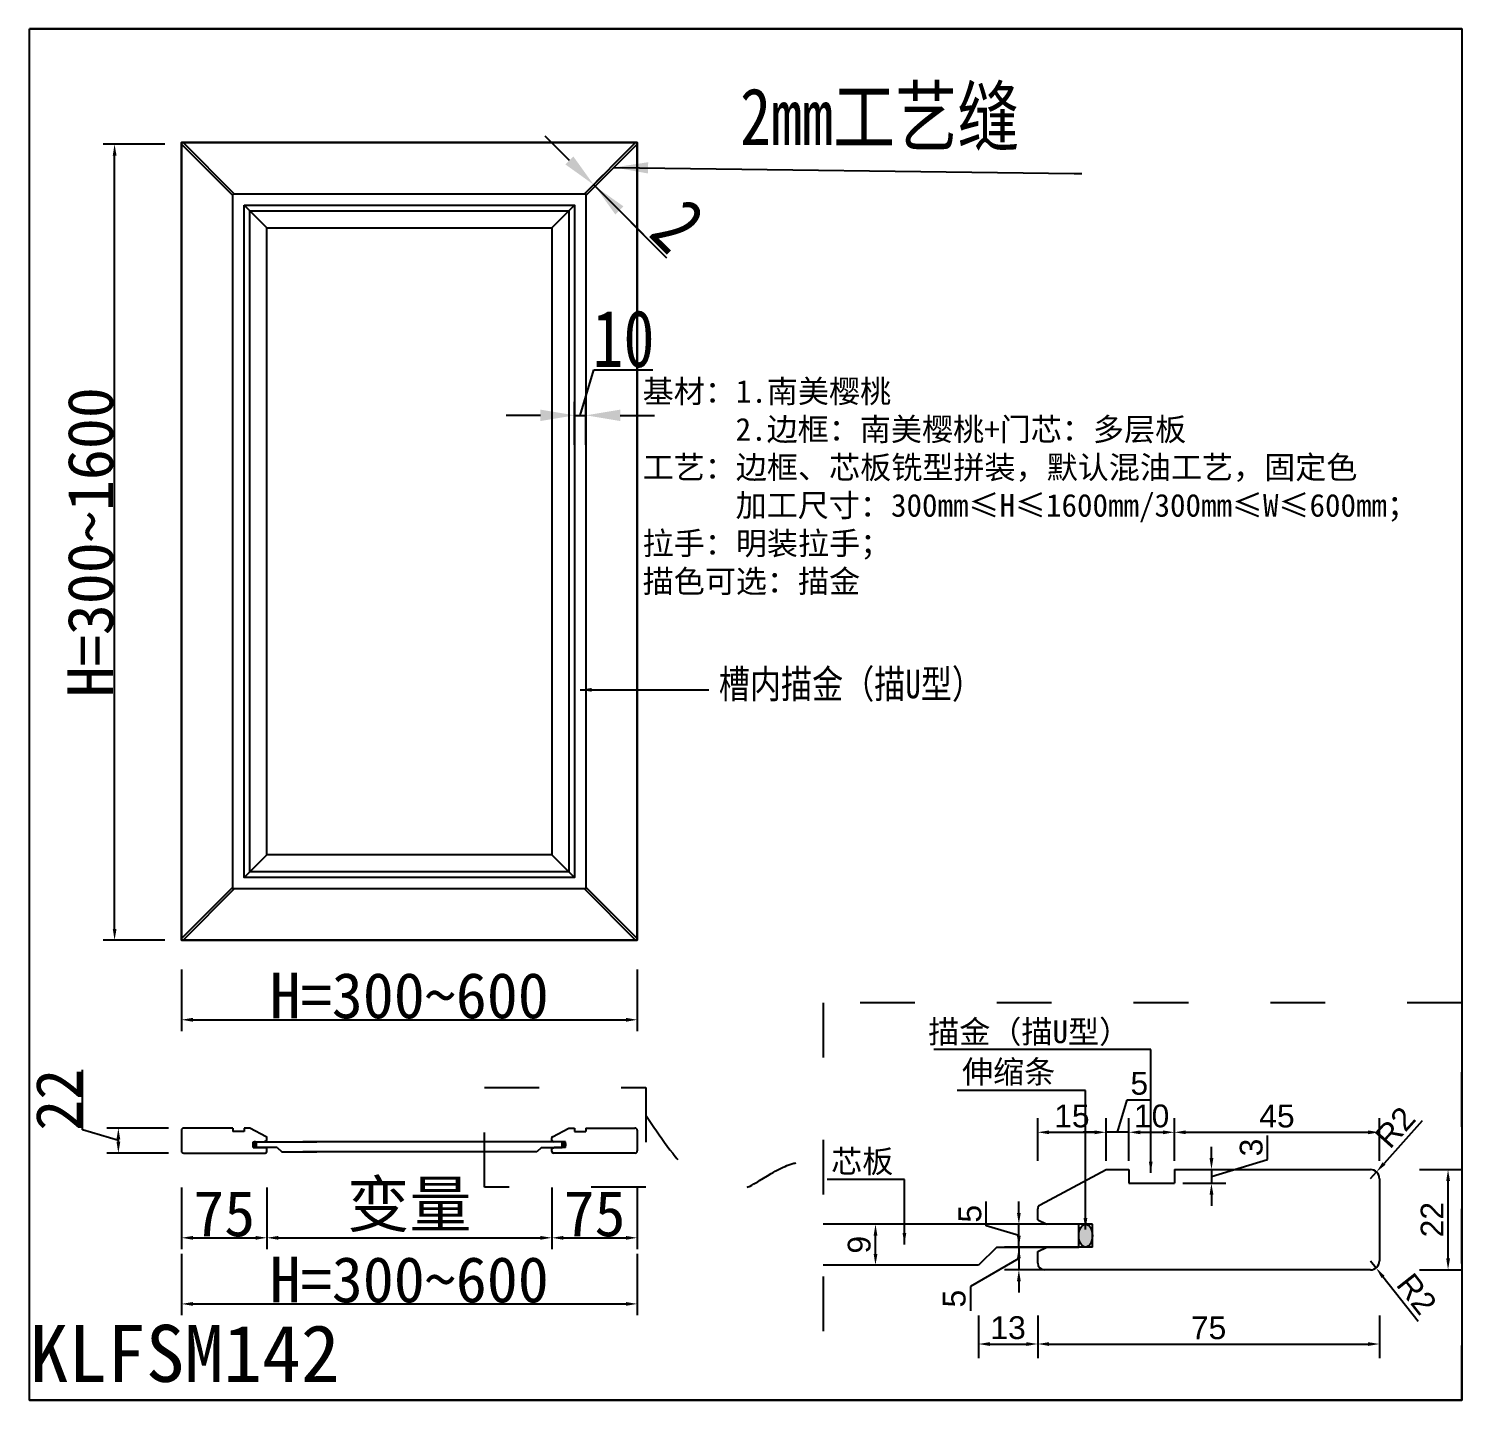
# Model space of a CAD drawing. Header units: inches. Extents: x 49347 to 63816, y 8487 to 15335.
# Drawn here: x 49347 to 50605, y 14132 to 15335 of the extents above; entities that cross this region are included whole.
import ezdxf

# ---------------------------------------------------------------- set-up
doc = ezdxf.new("R2010")
doc.units = ezdxf.units.IN
doc.header["$LTSCALE"] = 4
doc.linetypes.add('100', pattern=[30, 12, -18])
doc.layers.add('粗实线', color=7, linetype='Continuous')
doc.layers.add('细实线', color=251, linetype='Continuous')
doc.styles.add('KLF-1_宋体', font='SimSun.ttf')
doc.styles.get("Standard").update_dxf_attribs({"font": 'arial.ttf'})
doc.styles.add('ZB_宋体', font='SimSun.ttf')
doc.styles.add('宋体', font='SimSun.ttf', dxfattribs={"width": 0.8})
doc.dimstyles.new('ZB16-1.0+4倍大样', dxfattribs={"dimscale": 10, "dimtxt": 2, "dimasz": 1, "dimexe": 1.25, "dimexo": 0.625, "dimgap": 0.4, "dimtad": 1, "dimdec": 1, "dimlfac": 0.25, "dimtxsty": 'Standard', "dimcen": 2.5, "dimclrd": 144, "dimclre": 144, "dimclrt": 4, "dimadec": 0, "dimazin": 0, "dimtfac": 1, "dimtdec": 1, "dimtmove": 1, "dimatfit": 3, "dimfxlon": 1, "dimarcsym": 0})
doc.dimstyles.new('客来福标注小', dxfattribs={"dimscale": 20, "dimtxt": 2, "dimasz": 0.5, "dimexe": 0.5, "dimexo": 0, "dimgap": 0.05, "dimtad": 1, "dimdec": 0, "dimzin": 0, "dimdsep": 46, "dimtxsty": 'Standard', "dimcen": 0, "dimclrd": 256, "dimclre": 256, "dimclrt": 256, "dimadec": 0, "dimazin": 0, "dimtfac": 1, "dimtdec": 0, "dimtofl": 0, "dimtmove": 1, "dimatfit": 3, "dimfxl": 2.2, "dimfxlon": 1, "dimtolj": 1, "dimtzin": 0, "dimarcsym": 0})
doc.dimstyles.new('客来福衣柜标注大', dxfattribs={"dimscale": 20, "dimtxt": 2.5, "dimasz": 1.5, "dimexe": 0.6, "dimexo": 0, "dimgap": 0.1, "dimtad": 1, "dimdec": 0, "dimzin": 0, "dimdsep": 46, "dimtxsty": '宋体', "dimcen": 0, "dimclrd": 251, "dimclre": 251, "dimclrt": 256, "dimadec": 0, "dimazin": 0, "dimtfac": 1, "dimtdec": 0, "dimtofl": 0, "dimtmove": 1, "dimatfit": 3, "dimfxl": 3.8, "dimfxlon": 1, "dimtolj": 1, "dimtzin": 0, "dimarcsym": 0})

# ---------------------------------------------------------------- blocks, each defined once
blk = doc.blocks.new('*D1')
at = {"lineweight": -2, "transparency": 16777216}
for p, q in [((49466.1, 15234.1), (49412.1, 15234.1)), ((49422.1, 14545.5), (49422.1, 15224.1)), ((49466.1, 14535.5), (49412.1, 14535.5))]:
    blk.add_line(p, q, dxfattribs=at)
at = {"transparency": 16777216}
for points in [[(49420.5, 15224.1), (49423.8, 15224.1), (49422.1, 15234.1)], [(49420.5, 14545.5), (49423.8, 14545.5), (49422.1, 14535.5)]]:
    blk.add_solid(points, dxfattribs=at)
at = {"layer": 'Defpoints', "color": 0, "transparency": 16777216}
for p in [(49422.1, 15234.1), (49524.4, 15234.1, 0), (49524.4, 14535.5, 0)]:
    blk.add_point(p, dxfattribs=at)
at = {"transparency": 16777216, "insert": (49401.1, 14884.8), "char_height": 40, "attachment_point": 5, "rotation": 90, "style": 'KLF-1_宋体'}
blk.add_mtext('\\A1;H=300~1600', dxfattribs=at)
blk = doc.blocks.new('*D2')
at = {"lineweight": -2, "transparency": 16777216}
for p, q in [((49480.8, 14509.7), (49480.8, 14455.7)), ((49880.9, 14509.7), (49880.9, 14455.7)), ((49490.8, 14465.7), (49870.9, 14465.7))]:
    blk.add_line(p, q, dxfattribs=at)
at = {"transparency": 16777216}
for points in [[(49490.8, 14467.4), (49490.8, 14464), (49480.8, 14465.7)], [(49870.9, 14467.4), (49870.9, 14464), (49880.9, 14465.7)]]:
    blk.add_solid(points, dxfattribs=at)
at = {"layer": 'Defpoints', "color": 0, "transparency": 16777216}
for p in [(49880.9, 14604.9, 0), (49480.8, 14558.5, 0), (49880.9, 14465.7)]:
    blk.add_point(p, dxfattribs=at)
at = {"transparency": 16777216, "insert": (49680.8, 14486.7), "char_height": 40, "attachment_point": 5, "style": 'KLF-1_宋体'}
blk.add_mtext('\\A1;H=300~600', dxfattribs=at)
blk = doc.blocks.new('*D3')
at = {"color": 251, "linetype": 'ByBlock', "lineweight": -2, "transparency": 16777216}
for p, q in [((49821.3, 15219.8), (49800.1, 15241)), ((49839.2, 15195.3), (49851, 15207.1)), ((49840.6, 15193.9), (49852.4, 15205.7)), ((49843.9, 15197.2), (49842.5, 15198.6)), ((49907, 15134.1), (49843.9, 15197.2)), ((49865.2, 15176), (49886.4, 15154.8))]:
    blk.add_line(p, q, dxfattribs=at)
at = {"color": 251, "linetype": 'ByBlock', "transparency": 16777216}
for points in [[(49824.8, 15223.3), (49817.8, 15216.3), (49842.5, 15198.6)], [(49868.7, 15179.5), (49861.6, 15172.4), (49843.9, 15197.2)]]:
    blk.add_solid(points, dxfattribs=at)
at = {"layer": 'Defpoints', "color": 0, "linetype": 'ByBlock', "transparency": 16777216}
for p in [(49839.2, 15195.3), (49840.6, 15193.9), (49842.5, 15198.6)]:
    blk.add_point(p, dxfattribs=at)
at = {"linetype": 'ByBlock', "transparency": 16777216, "insert": (49916.8, 15162.5), "char_height": 50, "attachment_point": 5, "rotation": 315, "style": '宋体'}
blk.add_mtext('\\A1;2', dxfattribs=at)
blk = doc.blocks.new('*D4')
at = {"color": 251, "linetype": 'ByBlock', "lineweight": -2, "transparency": 16777216}
for p, q in [((49830.9, 14996.1), (49842.9, 15036.1)), ((49842.9, 15036.1), (49894.7, 15036.1)), ((49825.9, 14970.3), (49825.9, 15008.1)), ((49835.9, 14970.3), (49835.9, 15008.1)), ((49795.9, 14996.1), (49765.9, 14996.1)), ((49825.9, 14996.1), (49835.9, 14996.1)), ((49865.9, 14996.1), (49895.9, 14996.1))]:
    blk.add_line(p, q, dxfattribs=at)
at = {"color": 251, "linetype": 'ByBlock', "transparency": 16777216}
for points in [[(49795.9, 15001.1), (49795.9, 14991.1), (49825.9, 14996.1)], [(49865.9, 15001.1), (49865.9, 14991.1), (49835.9, 14996.1)]]:
    blk.add_solid(points, dxfattribs=at)
at = {"layer": 'Defpoints', "color": 0, "linetype": 'ByBlock', "transparency": 16777216}
for p in [(49835.9, 14996.1), (49825.9, 14970.3), (49835.9, 14970.3)]:
    blk.add_point(p, dxfattribs=at)
at = {"linetype": 'ByBlock', "transparency": 16777216, "insert": (49868.8, 15063.1), "char_height": 50, "attachment_point": 5, "style": '宋体'}
blk.add_mtext('\\A1;10', dxfattribs=at)
blk = doc.blocks.new('*D5')
at = {"lineweight": -2, "transparency": 16777216}
for p, q in [((49480.8, 14318.4), (49480.8, 14264.4)), ((49555.8, 14318.4), (49555.8, 14264.4)), ((49490.8, 14274.4), (49545.8, 14274.4))]:
    blk.add_line(p, q, dxfattribs=at)
at = {"transparency": 16777216}
for points in [[(49490.8, 14276), (49490.8, 14272.7), (49480.8, 14274.4)], [(49545.8, 14276), (49545.8, 14272.7), (49555.8, 14274.4)]]:
    blk.add_solid(points, dxfattribs=at)
at = {"layer": 'Defpoints', "color": 0, "transparency": 16777216}
for p in [(49480.8, 14347.5), (49555.8, 14348.7), (49555.8, 14274.4)]:
    blk.add_point(p, dxfattribs=at)
at = {"transparency": 16777216, "insert": (49518.3, 14295.4), "char_height": 40, "attachment_point": 5, "style": 'KLF-1_宋体'}
blk.add_mtext('\\A1;75', dxfattribs=at)
blk = doc.blocks.new('*D6')
at = {"lineweight": -2, "transparency": 16777216}
for p, q in [((49555.8, 14318.4), (49555.8, 14264.4)), ((49805.9, 14318.4), (49805.9, 14264.4)), ((49565.8, 14274.4), (49795.9, 14274.4))]:
    blk.add_line(p, q, dxfattribs=at)
at = {"transparency": 16777216}
for points in [[(49565.8, 14276), (49565.8, 14272.7), (49555.8, 14274.4)], [(49795.9, 14276), (49795.9, 14272.7), (49805.9, 14274.4)]]:
    blk.add_solid(points, dxfattribs=at)
at = {"layer": 'Defpoints', "color": 0, "transparency": 16777216}
for p in [(49555.8, 14348.7), (49805.9, 14339.2), (49805.9, 14274.4)]:
    blk.add_point(p, dxfattribs=at)
at = {"transparency": 16777216, "insert": (49680.8, 14301.6), "char_height": 40, "attachment_point": 5, "style": 'KLF-1_宋体'}
blk.add_mtext('\\A1;变量', dxfattribs=at)
blk = doc.blocks.new('*D7')
at = {"lineweight": -2, "transparency": 16777216}
for p, q in [((49805.9, 14318.4), (49805.9, 14264.4)), ((49880.9, 14318.4), (49880.9, 14264.4)), ((49815.9, 14274.4), (49870.9, 14274.4))]:
    blk.add_line(p, q, dxfattribs=at)
at = {"transparency": 16777216}
for points in [[(49815.9, 14276), (49815.9, 14272.7), (49805.9, 14274.4)], [(49870.9, 14276), (49870.9, 14272.7), (49880.9, 14274.4)]]:
    blk.add_solid(points, dxfattribs=at)
at = {"layer": 'Defpoints', "color": 0, "transparency": 16777216}
for p in [(49880.9, 14347.5), (49805.9, 14339.2), (49880.9, 14274.4)]:
    blk.add_point(p, dxfattribs=at)
at = {"transparency": 16777216, "insert": (49843.4, 14295.4), "char_height": 40, "attachment_point": 5, "style": 'KLF-1_宋体'}
blk.add_mtext('\\A1;75', dxfattribs=at)
blk = doc.blocks.new('*D8')
at = {"lineweight": -2, "transparency": 16777216}
for p, q in [((49393.9, 14369.1), (49393.9, 14421.9)), ((49425.4, 14359.7), (49393.9, 14369.1)), ((49469.4, 14370.7), (49415.4, 14370.7)), ((49425.4, 14358.7), (49425.4, 14360.7)), ((49469.4, 14348.7), (49415.4, 14348.7))]:
    blk.add_line(p, q, dxfattribs=at)
at = {"transparency": 16777216}
for points in [[(49423.8, 14360.7), (49427.1, 14360.7), (49425.4, 14370.7)], [(49423.8, 14358.7), (49427.1, 14358.7), (49425.4, 14348.7)]]:
    blk.add_solid(points, dxfattribs=at)
at = {"layer": 'Defpoints', "color": 0, "transparency": 16777216}
for p in [(49425.4, 14370.7), (49507.3, 14370.7), (49507.3, 14348.7)]:
    blk.add_point(p, dxfattribs=at)
at = {"transparency": 16777216, "insert": (49372.9, 14395.5), "char_height": 40, "attachment_point": 5, "rotation": 90, "style": 'KLF-1_宋体'}
blk.add_mtext('\\A1;22', dxfattribs=at)
blk = doc.blocks.new('*D9')
at = {"lineweight": -2, "transparency": 16777216}
for p, q in [((49480.8, 14260.4), (49480.8, 14206.4)), ((49880.9, 14260.4), (49880.9, 14206.4)), ((49490.8, 14216.4), (49870.9, 14216.4))]:
    blk.add_line(p, q, dxfattribs=at)
at = {"transparency": 16777216}
for points in [[(49490.8, 14218), (49490.8, 14214.7), (49480.8, 14216.4)], [(49870.9, 14218), (49870.9, 14214.7), (49880.9, 14216.4)]]:
    blk.add_solid(points, dxfattribs=at)
at = {"layer": 'Defpoints', "color": 0, "transparency": 16777216}
for p in [(49880.9, 14355.5, 0), (49480.8, 14309.2, 0), (49880.9, 14216.4)]:
    blk.add_point(p, dxfattribs=at)
at = {"transparency": 16777216, "insert": (49680.8, 14237.4), "char_height": 40, "attachment_point": 5, "style": 'KLF-1_宋体'}
blk.add_mtext('\\A1;H=300~600', dxfattribs=at)
blk = doc.blocks.new('*D10')
at = {"color": 144, "lineweight": -2, "transparency": 16777216}
for p, q in [((50115, 14286.3), (50077.5, 14286.3)), ((50090, 14260.3), (50090, 14276.3)), ((50115, 14250.3), (50077.5, 14250.3))]:
    blk.add_line(p, q, dxfattribs=at)
at = {"color": 144, "transparency": 16777216}
for points in [[(50088.4, 14276.3), (50091.7, 14276.3), (50090, 14286.3)], [(50088.4, 14260.3), (50091.7, 14260.3), (50090, 14250.3)]]:
    blk.add_solid(points, dxfattribs=at)
at = {"layer": 'Defpoints', "color": 0, "transparency": 16777216}
for p in [(50090, 14286.3), (50163.4, 14286.3), (50163.4, 14250.3)]:
    blk.add_point(p, dxfattribs=at)
at = {"color": 4, "transparency": 16777216, "insert": (50075.8, 14268.3), "char_height": 20, "attachment_point": 5, "rotation": 90}
blk.add_mtext('9', dxfattribs=at)
blk = doc.blocks.new('*D11')
at = {"color": 144, "lineweight": -2, "transparency": 16777216}
for p, q in [((50232.4, 14206.2), (50232.4, 14168.7)), ((50532.4, 14206.2), (50532.4, 14168.7)), ((50242.4, 14181.2), (50522.4, 14181.2))]:
    blk.add_line(p, q, dxfattribs=at)
at = {"color": 144, "transparency": 16777216}
for points in [[(50242.4, 14182.8), (50242.4, 14179.5), (50232.4, 14181.2)], [(50522.4, 14182.8), (50522.4, 14179.5), (50532.4, 14181.2)]]:
    blk.add_solid(points, dxfattribs=at)
at = {"layer": 'Defpoints', "color": 0, "transparency": 16777216}
for p in [(50232.4, 14299.9), (50532.4, 14299.9), (50532.4, 14181.2)]:
    blk.add_point(p, dxfattribs=at)
at = {"color": 4, "transparency": 16777216, "insert": (50382.4, 14195.3), "char_height": 20, "attachment_point": 5}
blk.add_mtext('75', dxfattribs=at)
blk = doc.blocks.new('*D12')
at = {"color": 144, "lineweight": -2, "transparency": 16777216}
for p, q in [((50567.6, 14334.3), (50605.1, 14334.3)), ((50592.6, 14256.3), (50592.6, 14324.3)), ((50567.6, 14246.3), (50605.1, 14246.3))]:
    blk.add_line(p, q, dxfattribs=at)
at = {"color": 144, "transparency": 16777216}
for points in [[(50591, 14324.3), (50594.3, 14324.3), (50592.6, 14334.3)], [(50591, 14256.3), (50594.3, 14256.3), (50592.6, 14246.3)]]:
    blk.add_solid(points, dxfattribs=at)
at = {"layer": 'Defpoints', "color": 0, "transparency": 16777216}
for p in [(50471.6, 14334.3), (50592.6, 14334.3), (50471.6, 14246.3)]:
    blk.add_point(p, dxfattribs=at)
at = {"color": 4, "transparency": 16777216, "insert": (50578.6, 14290.3), "char_height": 20, "attachment_point": 5, "rotation": 90}
blk.add_mtext('22', dxfattribs=at)
blk = doc.blocks.new('*D13')
at = {"color": 144, "lineweight": -2, "transparency": 16777216}
for p, q in [((50180.4, 14206.2), (50180.4, 14168.7)), ((50232.4, 14206.2), (50232.4, 14168.7)), ((50190.4, 14181.2), (50222.4, 14181.2))]:
    blk.add_line(p, q, dxfattribs=at)
at = {"color": 144, "transparency": 16777216}
for points in [[(50190.4, 14182.8), (50190.4, 14179.5), (50180.4, 14181.2)], [(50222.4, 14182.8), (50222.4, 14179.5), (50232.4, 14181.2)]]:
    blk.add_solid(points, dxfattribs=at)
at = {"layer": 'Defpoints', "color": 0, "transparency": 16777216}
for p in [(50180.4, 14250.3), (50232.4, 14257.3), (50232.4, 14181.2)]:
    blk.add_point(p, dxfattribs=at)
at = {"color": 4, "transparency": 16777216, "insert": (50206.4, 14195.4), "char_height": 20, "attachment_point": 5}
blk.add_mtext('13', dxfattribs=at)
blk = doc.blocks.new('*D14')
at = {"color": 144, "lineweight": -2, "transparency": 16777216}
for p, q in [((50232.4, 14342), (50232.4, 14379.5)), ((50292.4, 14342), (50292.4, 14379.5)), ((50242.4, 14367), (50282.4, 14367))]:
    blk.add_line(p, q, dxfattribs=at)
at = {"color": 144, "transparency": 16777216}
for points in [[(50242.4, 14368.6), (50242.4, 14365.3), (50232.4, 14367)], [(50282.4, 14368.6), (50282.4, 14365.3), (50292.4, 14367)]]:
    blk.add_solid(points, dxfattribs=at)
at = {"layer": 'Defpoints', "color": 0, "transparency": 16777216}
for p in [(50292.4, 14367), (50292.4, 14315.5), (50232.4, 14276.3)]:
    blk.add_point(p, dxfattribs=at)
at = {"color": 4, "transparency": 16777216, "insert": (50262.4, 14381.2), "char_height": 20, "attachment_point": 5}
blk.add_mtext('15', dxfattribs=at)
blk = doc.blocks.new('*D15')
at = {"color": 144, "lineweight": -2, "transparency": 16777216}
for p, q in [((50312.4, 14342), (50312.4, 14379.5)), ((50352.4, 14342), (50352.4, 14379.5)), ((50322.4, 14367), (50342.4, 14367))]:
    blk.add_line(p, q, dxfattribs=at)
at = {"color": 144, "transparency": 16777216}
for points in [[(50322.4, 14368.6), (50322.4, 14365.3), (50312.4, 14367)], [(50342.4, 14368.6), (50342.4, 14365.3), (50352.4, 14367)]]:
    blk.add_solid(points, dxfattribs=at)
at = {"layer": 'Defpoints', "color": 0, "transparency": 16777216}
for p in [(50352.4, 14367), (50312.4, 14334.3), (50352.4, 14334.3)]:
    blk.add_point(p, dxfattribs=at)
at = {"color": 4, "transparency": 16777216, "insert": (50332.4, 14381.2), "char_height": 20, "attachment_point": 5}
blk.add_mtext('10', dxfattribs=at)
blk = doc.blocks.new('*D16')
at = {"color": 144, "lineweight": -2, "transparency": 16777216}
for p, q in [((50352.4, 14342), (50352.4, 14379.5)), ((50532.4, 14342), (50532.4, 14379.5)), ((50362.4, 14367), (50522.4, 14367))]:
    blk.add_line(p, q, dxfattribs=at)
at = {"color": 144, "transparency": 16777216}
for points in [[(50362.4, 14368.6), (50362.4, 14365.3), (50352.4, 14367)], [(50522.4, 14368.6), (50522.4, 14365.3), (50532.4, 14367)]]:
    blk.add_solid(points, dxfattribs=at)
at = {"layer": 'Defpoints', "color": 0, "transparency": 16777216}
for p in [(50532.4, 14367), (50352.4, 14328.3), (50532.4, 14299.9)]:
    blk.add_point(p, dxfattribs=at)
at = {"color": 4, "transparency": 16777216, "insert": (50442.4, 14381.1), "char_height": 20, "attachment_point": 5}
blk.add_mtext('45', dxfattribs=at)
blk = doc.blocks.new('*D17')
at = {"color": 144, "lineweight": -2, "transparency": 16777216}
for p, q in [((50302.4, 14367), (50311, 14395.6)), ((50311, 14395.6), (50332.3, 14395.6)), ((50292.4, 14342), (50292.4, 14379.5)), ((50312.4, 14342), (50312.4, 14379.5)), ((50282.4, 14367), (50272.4, 14367)), ((50312.4, 14367), (50292.4, 14367)), ((50312.4, 14367), (50292.4, 14367)), ((50322.4, 14367), (50332.4, 14367))]:
    blk.add_line(p, q, dxfattribs=at)
at = {"color": 144, "transparency": 16777216}
for points in [[(50282.4, 14368.6), (50282.4, 14365.3), (50292.4, 14367)], [(50322.4, 14368.6), (50322.4, 14365.3), (50312.4, 14367)]]:
    blk.add_solid(points, dxfattribs=at)
at = {"layer": 'Defpoints', "color": 0, "transparency": 16777216}
for p in [(50292.4, 14367), (50292.4, 14334.3), (50312.4, 14334.3)]:
    blk.add_point(p, dxfattribs=at)
at = {"color": 4, "transparency": 16777216, "insert": (50321.6, 14409.8), "char_height": 20, "attachment_point": 5}
blk.add_mtext('5', dxfattribs=at)
blk = doc.blocks.new('*D18')
at = {"color": 144, "lineweight": -2, "transparency": 16777216}
for p, q in [((50434.1, 14343), (50434.1, 14364.1)), ((50384.9, 14344.3), (50384.9, 14354.3)), ((50359.9, 14334.3), (50397.4, 14334.3)), ((50384.9, 14328.3), (50434.1, 14343)), ((50384.9, 14334.3), (50384.9, 14322.3)), ((50384.9, 14334.3), (50384.9, 14322.3)), ((50359.9, 14322.3), (50397.4, 14322.3)), ((50384.9, 14312.3), (50384.9, 14302.3))]:
    blk.add_line(p, q, dxfattribs=at)
at = {"color": 144, "transparency": 16777216}
for points in [[(50383.3, 14344.3), (50386.6, 14344.3), (50384.9, 14334.3)], [(50383.3, 14312.3), (50386.6, 14312.3), (50384.9, 14322.3)]]:
    blk.add_solid(points, dxfattribs=at)
at = {"layer": 'Defpoints', "color": 0, "transparency": 16777216}
for p in [(50352.4, 14334.3), (50352.4, 14322.3), (50384.9, 14322.3)]:
    blk.add_point(p, dxfattribs=at)
at = {"color": 4, "transparency": 16777216, "insert": (50419.9, 14353.6), "char_height": 20, "attachment_point": 5, "rotation": 90}
blk.add_mtext('3', dxfattribs=at)
blk = doc.blocks.new('*D19')
at = {"color": 144, "lineweight": -2, "transparency": 16777216}
for p, q in [((50187.2, 14284.9), (50187.2, 14306.1)), ((50215.9, 14296.3), (50215.9, 14306.3)), ((50215.9, 14276.3), (50187.2, 14284.9)), ((50240.9, 14286.3), (50203.4, 14286.3)), ((50215.9, 14266.3), (50215.9, 14286.3)), ((50215.9, 14266.3), (50215.9, 14286.3)), ((50240.9, 14266.3), (50203.4, 14266.3)), ((50215.9, 14256.3), (50215.9, 14246.3))]:
    blk.add_line(p, q, dxfattribs=at)
at = {"color": 144, "transparency": 16777216}
for points in [[(50214.2, 14296.3), (50217.5, 14296.3), (50215.9, 14286.3)], [(50214.2, 14256.3), (50217.5, 14256.3), (50215.9, 14266.3)]]:
    blk.add_solid(points, dxfattribs=at)
at = {"layer": 'Defpoints', "color": 0, "transparency": 16777216}
for p in [(50215.9, 14286.3), (50252.2, 14286.3), (50252.2, 14266.3)]:
    blk.add_point(p, dxfattribs=at)
at = {"color": 4, "transparency": 16777216, "insert": (50173, 14295.5), "char_height": 20, "attachment_point": 5, "rotation": 90}
blk.add_mtext('5', dxfattribs=at)
blk = doc.blocks.new('*D20')
at = {"color": 144, "lineweight": -2, "transparency": 16777216}
for p, q in [((50215.9, 14276.3), (50215.9, 14286.3)), ((50240.9, 14266.3), (50203.4, 14266.3)), ((50215.9, 14266.3), (50215.9, 14246.3)), ((50215.9, 14266.3), (50215.9, 14246.3)), ((50215.9, 14256.3), (50173.4, 14231.6)), ((50240.9, 14246.3), (50203.4, 14246.3)), ((50215.9, 14236.3), (50215.9, 14226.3)), ((50173.4, 14231.6), (50173.4, 14210.3))]:
    blk.add_line(p, q, dxfattribs=at)
at = {"color": 144, "transparency": 16777216}
for points in [[(50214.2, 14276.3), (50217.5, 14276.3), (50215.9, 14266.3)], [(50214.2, 14236.3), (50217.5, 14236.3), (50215.9, 14246.3)]]:
    blk.add_solid(points, dxfattribs=at)
at = {"layer": 'Defpoints', "color": 0, "transparency": 16777216}
for p in [(50252.2, 14266.3), (50215.9, 14246.3), (50252.2, 14246.3)]:
    blk.add_point(p, dxfattribs=at)
at = {"color": 4, "transparency": 16777216, "insert": (50159.2, 14221), "char_height": 20, "attachment_point": 5, "rotation": 90}
blk.add_mtext('5', dxfattribs=at)
blk = doc.blocks.new('*D21')
at = {"color": 144, "lineweight": -2, "transparency": 16777216}
for p, q in [((50569.9, 14376.9), (50536.4, 14339.6)), ((50524.4, 14326.3), (50529.8, 14332.2))]:
    blk.add_line(p, q, dxfattribs=at)
at = {"color": 144, "transparency": 16777216}
blk.add_solid([(50535.2, 14340.8), (50537.7, 14338.5), (50529.8, 14332.2)], dxfattribs=at)
at = {"layer": 'Defpoints', "color": 0, "transparency": 16777216}
for p in [(50524.4, 14326.3), (50529.8, 14332.2)]:
    blk.add_point(p, dxfattribs=at)
at = {"color": 4, "transparency": 16777216, "insert": (50546.1, 14371.4), "char_height": 20, "attachment_point": 5, "rotation": 48.0417}
blk.add_mtext('R2', dxfattribs=at)
blk = doc.blocks.new('*D22')
at = {"color": 144, "lineweight": -2, "transparency": 16777216}
for p, q in [((50524.4, 14254.3), (50529.4, 14248)), ((50566.5, 14200.8), (50535.5, 14240.1))]:
    blk.add_line(p, q, dxfattribs=at)
at = {"color": 144, "transparency": 16777216}
blk.add_solid([(50536.8, 14241.1), (50534.2, 14239.1), (50529.4, 14248)], dxfattribs=at)
at = {"layer": 'Defpoints', "color": 0, "transparency": 16777216}
for p in [(50524.4, 14254.3), (50529.4, 14248)]:
    blk.add_point(p, dxfattribs=at)
at = {"color": 4, "transparency": 16777216, "insert": (50565.1, 14225.2), "char_height": 20, "attachment_point": 5, "rotation": 308.2195}
blk.add_mtext('R2', dxfattribs=at)

msp = doc.modelspace()

# ---------------------------------------------------------------- hatches: boundary and pattern name
at = {"layer": '细实线'}
h = msp.add_hatch(color=256, dxfattribs=at)
edge = h.paths.add_edge_path()
edge.add_ellipse((49545.29, 14356.2), major_axis=(0, 2.5), ratio=0.6, start_angle=90, end_angle=180, ccw=False)
edge.add_ellipse((49545.29, 14356.2), major_axis=(0, 2.5), ratio=0.6, start_angle=0, end_angle=90, ccw=False)
edge.add_ellipse((49545.29, 14356.2), major_axis=(0, 2.5), ratio=0.6, start_angle=180, end_angle=360, ccw=False)
h = msp.add_hatch(color=256, dxfattribs=at)
edge = h.paths.add_edge_path()
edge.add_ellipse((49816.39, 14356.2), major_axis=(0, 2.5), ratio=0.6, start_angle=180, end_angle=270)
edge.add_ellipse((49816.39, 14356.2), major_axis=(0, 2.5), ratio=0.6, start_angle=270, end_angle=360)
edge.add_ellipse((49816.39, 14356.2), major_axis=(0, 2.5), ratio=0.6, start_angle=0, end_angle=180)
h = msp.add_hatch(color=256, dxfattribs=at)
edge = h.paths.add_edge_path()
edge.add_ellipse((50274.4, 14276.26), major_axis=(0, 10), ratio=0.6, start_angle=180, end_angle=270)
edge.add_ellipse((50274.4, 14276.26), major_axis=(0, 10), ratio=0.6, start_angle=270, end_angle=360)
edge.add_ellipse((50274.4, 14276.26), major_axis=(0, 10), ratio=0.6, start_angle=0, end_angle=180)

# ---------------------------------------------------------------- linework, layer by layer
for p, q in [((50604.64, 15335.4, 0), (49347.52, 15335.4, 0)), ((49347.52, 15335.4, 0), (50604.64, 15335.4, 0)), ((49893.3, 15335.4, 0), (49562.14, 15335.4, 0)), ((50031.41, 15335.4, 0), (49893.3, 15335.4, 0)), ((49893.3, 15335.4, 0), (50370.44, 15335.4, 0)), ((50370.44, 15335.4, 0), (50031.41, 15335.4, 0)), ((50604.64, 15335.4, 0), (50370.44, 15335.4, 0)), ((50604.64, 15335.4, 0), (50370.44, 15335.4, 0)), ((49564.79, 14353.7, 0), (49568.79, 14349.7, 0)), ((49796.89, 14353.7, 0), (49792.89, 14349.7, 0)), ((50196.4, 14266.26, 0), (50180.4, 14250.26, 0)), ((49347.52, 14131.78, 0), (50604.64, 14131.78, 0))]:
    msp.add_line(p, q)
at = {"color": 0}
msp.add_line((49347.52, 14131.78, 0), (49347.52, 15335.4, 0), dxfattribs=at)
at = {"color": 3}
for q in [(49347.52, 15335.4, 0), (50604.64, 14131.78, 0)]:
    msp.add_line((50604.64, 15335.4, 0), q, dxfattribs=at)
at = {"color": 0, "elevation": 0}
for points in [[(49347.52, 15335.4), (50604.64, 15335.4), (50604.64, 14131.78), (49347.52, 14131.78)], [(49480.79, 15235.55), (49880.79, 15235.55), (49880.79, 14535.55), (49480.79, 14535.55)]]:
    msp.add_lwpolyline(points, close=True, dxfattribs=at)
at = {"color": 2, "elevation": 0}
msp.add_lwpolyline([(49480.79, 14535.55), (49880.79, 14535.55), (49880.79, 15235.55), (49480.79, 15235.55)], close=True, dxfattribs=at)
at = {"color": 251, "linetype": '100', "elevation": 0}
for points in [[(50604.64, 14480.48), (50044.11, 14480.48), (50044.11, 14131.78), (50604.64, 14131.78)], [(49746.82, 14406.29), (49888.45, 14406.29), (49888.45, 14318.93), (49746.82, 14318.93)]]:
    msp.add_lwpolyline(points, close=True, dxfattribs=at)
at = {"color": 251, "linetype": '100'}
msp.add_open_spline([(49888.45, 14381.99, 0), (49913.4, 14344.89, 0), (49952.66, 14286.52, 0), (50012.22, 14346.19, 0), (50037.02, 14339.43, 0), (50044.11, 14335.75, 0)], degree=3, knots=[0, 0, 0, 0, 104.1239361, 163.86704, 188.2182737, 188.2182737, 188.2182737, 188.2182737], dxfattribs=at)
at = {"layer": '粗实线'}
for p, q in [((49480.79, 14368.7, 0), (49480.79, 14350.7, 0)), ((49525.79, 14370.7, 0), (49482.79, 14370.7, 0)), ((49525.79, 14370.7, 0), (49525.79, 14367.7, 0)), ((49535.79, 14367.7, 0), (49525.79, 14367.7, 0)), ((49540.79, 14370.7, 0), (49535.79, 14370.7, 0)), ((49535.79, 14370.7, 0), (49535.79, 14367.7, 0)), ((49555.26, 14362.98, 0), (49540.79, 14370.7, 0)), ((49555.79, 14359.7, 0), (49553.79, 14358.7, 0)), ((49555.79, 14359.7, 0), (49555.79, 14362.1, 0)), ((49805.89, 14359.7, 0), (49805.89, 14362.1, 0)), ((49805.89, 14359.7, 0), (49807.89, 14358.7, 0)), ((49806.42, 14362.98, 0), (49820.89, 14370.7, 0)), ((49820.89, 14370.7, 0), (49825.89, 14370.7, 0)), ((49825.89, 14370.7, 0), (49825.89, 14367.7, 0)), ((49825.89, 14367.7, 0), (49835.89, 14367.7, 0)), ((49835.89, 14370.7, 0), (49878.89, 14370.7, 0)), ((49835.89, 14370.7, 0), (49835.89, 14367.7, 0)), ((49880.89, 14368.7, 0), (49880.89, 14350.7, 0)), ((49482.79, 14348.7, 0), (49554.29, 14348.7, 0)), ((49543.79, 14358.7, 0), (49553.79, 14358.7, 0)), ((49543.79, 14353.7, 0), (49543.79, 14358.7, 0)), ((49543.79, 14353.7, 0), (49553.79, 14353.7, 0)), ((49546.79, 14353.7, 0), (49546.79, 14358.7, 0)), ((49546.79, 14358.7, 0), (49599.54, 14358.7, 0)), ((49564.79, 14353.7, 0), (49546.79, 14353.7, 0)), ((49555.79, 14352.7, 0), (49553.79, 14353.7, 0)), ((49555.79, 14350.2, 0), (49555.79, 14352.7, 0)), ((49568.79, 14349.7, 0), (49599.56, 14349.7, 0)), ((49792.89, 14349.7, 0), (49587.23, 14349.7, 0)), ((49814.89, 14358.7, 0), (49587.26, 14358.7, 0)), ((49796.89, 14353.7, 0), (49814.89, 14353.7, 0)), ((49805.89, 14352.7, 0), (49807.89, 14353.7, 0)), ((49805.89, 14350.2, 0), (49805.89, 14352.7, 0)), ((49878.89, 14348.7, 0), (49807.39, 14348.7, 0)), ((49817.89, 14358.7, 0), (49807.89, 14358.7, 0)), ((49817.89, 14353.7, 0), (49807.89, 14353.7, 0)), ((49814.89, 14353.7, 0), (49814.89, 14358.7, 0)), ((49817.89, 14353.7, 0), (49817.89, 14358.7, 0)), ((50234.52, 14303.38, 0), (50292.4, 14334.26, 0)), ((50292.4, 14334.26, 0), (50312.4, 14334.26, 0)), ((50352.4, 14334.26, 0), (50524.4, 14334.26, 0)), ((50532.4, 14326.26, 0), (50532.4, 14254.26, 0)), ((50232.4, 14290.26, 0), (50232.4, 14299.86, 0)), ((50268.4, 14286.26, 0), (50044.11, 14286.26, 0)), ((50232.4, 14290.26, 0), (50240.4, 14286.26, 0)), ((50280.4, 14286.26, 0), (50240.4, 14286.26, 0)), ((50268.4, 14266.26, 0), (50268.4, 14286.26, 0)), ((50280.4, 14266.26, 0), (50280.4, 14286.26, 0)), ((50196.4, 14266.26, 0), (50268.4, 14266.26, 0)), ((50232.4, 14262.26, 0), (50240.4, 14266.26, 0)), ((50232.4, 14252.26, 0), (50232.4, 14262.26, 0)), ((50280.4, 14266.26, 0), (50240.4, 14266.26, 0)), ((50180.4, 14250.26, 0), (50044.11, 14250.26, 0)), ((50524.4, 14246.26, 0), (50238.4, 14246.26, 0))]:
    msp.add_line(p, q, dxfattribs=at)
at = {"layer": '粗实线', "color": 1}
for p, q in [((50312.4, 14334.26, 0), (50312.4, 14322.26, 0)), ((50352.4, 14334.26, 0), (50352.4, 14322.26, 0)), ((50312.4, 14322.26, 0), (50352.4, 14322.26, 0))]:
    msp.add_line(p, q, dxfattribs=at)
at = {"layer": '粗实线', "elevation": 0}
for points in [[(49480.79, 15235.55), (49880.89, 15235.55), (49880.89, 14535.55), (49480.79, 14535.55)], [(49555.79, 15160.55), (49805.89, 15160.55), (49805.89, 14610.55), (49555.79, 14610.55)]]:
    msp.add_lwpolyline(points, close=True, dxfattribs=at)
at = {"layer": '粗实线', "color": 1, "elevation": 0}
for points in [[(49525.79, 15190.55), (49835.89, 15190.55), (49835.89, 14580.55), (49525.79, 14580.55)], [(49535.79, 15180.55), (49825.89, 15180.55), (49825.89, 14590.55), (49535.79, 14590.55)]]:
    msp.add_lwpolyline(points, close=True, dxfattribs=at)
at = {"layer": '粗实线'}
for centre, radius, start, end in [((49482.79, 14368.7, 0), 2, 90, 180), ((49554.79, 14362.1, 0), 1, 0, 61.92751), ((49806.89, 14362.1, 0), 1, 118.07249, 180), ((49878.89, 14368.7, 0), 2, 0, 90), ((49482.79, 14350.7, 0), 2, 180, 270), ((49554.29, 14350.2, 0), 1.5, 270, 0), ((49807.39, 14350.2, 0), 1.5, 180, 270), ((49878.89, 14350.7, 0), 2, 270, 0), ((50524.4, 14326.26, 0), 8, 0, 90), ((50236.4, 14299.86, 0), 4, 118.07249, 180), ((50238.4, 14252.26, 0), 6, 180, 270), ((50524.4, 14254.26, 0), 8, 270, 0)]:
    msp.add_arc(centre, radius, start, end, dxfattribs=at)
at = {"layer": '细实线'}
for p, q in [((49525.79, 15189.13, 0), (49480.79, 15234.13, 0)), ((49527.21, 15190.55, 0), (49482.21, 15235.55, 0)), ((49834.47, 15190.55, 0), (49879.47, 15235.55, 0)), ((49835.89, 15189.13, 0), (49880.89, 15234.13, 0)), ((49555.79, 15160.55, 0), (49535.79, 15180.55, 0)), ((49805.89, 15160.55, 0), (49825.89, 15180.55, 0)), ((49555.79, 14610.55), (49535.79, 14590.55)), ((49805.89, 14610.55), (49825.89, 14590.55)), ((49525.79, 14581.96), (49480.79, 14536.96)), ((49527.21, 14580.55), (49482.21, 14535.55)), ((49834.47, 14580.55), (49879.47, 14535.55)), ((49835.89, 14581.96), (49880.89, 14536.96))]:
    msp.add_line(p, q, dxfattribs=at)
at = {"layer": '细实线', "elevation": 0}
msp.add_lwpolyline([(49540.79, 15175.55), (49820.89, 15175.55), (49820.89, 14595.55), (49540.79, 14595.55)], close=True, dxfattribs=at)
at = {"layer": '细实线', "extrusion": (0, 0, -1)}
msp.add_ellipse((49545.29, 14356.2, 0), major_axis=(0, 2.5), ratio=0.6, dxfattribs=at)
at = {"layer": '细实线'}
for centre, major_axis in [((49816.39, 14356.2, 0), (0, 2.5)), ((50274.4, 14276.26, 0), (0, 10))]:
    msp.add_ellipse(centre, major_axis=major_axis, ratio=0.6, dxfattribs=at)

# ---------------------------------------------------------------- texts
at = {"lineweight": 25, "attachment_point": 1}
for s, insert, char_height, width, style in [('基材：1.南美樱桃\\P      2.边框：南美樱桃+门芯：多层板\\P工艺：边框、芯板铣型拼装，默认混油工艺，固定色\\P      加工尺寸：300mm≤H≤1600mm/300mm≤W≤600mm；\\P拉手：明装拉手；\\P描色可选：描金', (49885.61, 15027.19, 0), 20, 722.3022, 'ZB_宋体'), ('KLFSM142', (49347.52, 14197.98, 0), 50, 6766.6201, 'KLF-1_宋体')]:
    msp.add_mtext(s, dxfattribs=dict(at, insert=insert, char_height=char_height, width=width, style=style))
at = {"color": 2, "char_height": 20, "attachment_point": 9, "style": 'ZB_宋体'}
for s, insert in [('{\\C256;描金（描U型）}', (50313.57, 14442.61, 0)), ('{\\C256;伸缩条}', (50247.78, 14407.9, 0)), ('{\\C256;芯板}', (50105.7, 14329.27, 0))]:
    msp.add_mtext(s, dxfattribs=dict(at, insert=insert))
at = {"layer": '粗实线', "width": 545.0046, "attachment_point": 1, "style": '宋体'}
for s, insert, char_height in [('2mm工艺缝', (49971.11, 15283.26, 0), 50), ('槽内描金（描U型）', (49952.52, 14772.85, 0), 25)]:
    msp.add_mtext(s, dxfattribs=dict(at, insert=insert, char_height=char_height))

# ---------------------------------------------------------------- dimensions: what is measured, and where the dimension line sits
at = {"color": 0, "linetype": 'ByBlock'}
dim = msp.add_linear_dim(base=(49842.53, 15198.6, 0), p1=(49840.61, 15193.86, 0), p2=(49839.2, 15195.27, 0), angle=135, dimstyle='客来福衣柜标注大', override={"dimtxsty": '宋体'}, dxfattribs=at)
dim.commit()
dim.dimension.update_dxf_attribs({"geometry": '*D3', "text_midpoint": (49924.49, 15170.12, 0), "dimtype": 129})
at = {"color": 0}
dim = msp.add_linear_dim(base=(49422.14, 15234.13, 0), p1=(49524.42, 14535.55, 0), p2=(49524.42, 15234.13, 0), angle=90, text='H=300~1600', dimstyle='客来福标注小', override={"dimtxsty": 'KLF-1_宋体'}, dxfattribs=at)
dim.commit()
dim.dimension.update_dxf_attribs({"geometry": '*D1', "text_midpoint": (49401.14, 14884.84, 0)})
at = {"color": 0, "linetype": 'ByBlock'}
dim = msp.add_linear_dim(base=(49835.89, 14996.07, 0), p1=(49825.89, 14970.26, 0), p2=(49835.89, 14970.26, 0), dimstyle='客来福衣柜标注大', override={"dimtxsty": '宋体'}, dxfattribs=at)
dim.commit()
dim.dimension.update_dxf_attribs({"geometry": '*D4', "text_midpoint": (49844.89, 15063.07, 0)})
at = {"color": 0}
for base, p1, p2, text, picture, middle in [((49880.89, 14465.69, 0), (49480.79, 14558.52, 0), (49880.89, 14604.86), 'H=300~600', '*D2', (49680.84, 14486.69, 0)), ((49880.89, 14216.37, 0), (49480.79, 14309.2, 0), (49880.89, 14355.53), 'H=300~600', '*D9', (49680.84, 14237.37, 0)), ((49805.89, 14274.37, 0), (49555.79, 14348.68, 0), (49805.89, 14339.23, 0), '变量', '*D6', (49680.84, 14301.62, 0))]:
    dim = msp.add_linear_dim(base=base, p1=p1, p2=p2, text=text, dimstyle='客来福标注小', override={"dimtxsty": 'KLF-1_宋体'}, dxfattribs=at)
    dim.commit()
    dim.dimension.update_dxf_attribs({"geometry": picture, "text_midpoint": middle})
dim = msp.add_linear_dim(base=(49425.44, 14370.7, 0), p1=(49507.33, 14348.7, 0), p2=(49507.33, 14370.7, 0), angle=90, dimstyle='客来福标注小', override={"dimtxsty": 'KLF-1_宋体'}, dxfattribs=at)
dim.commit()
dim.dimension.update_dxf_attribs({"geometry": '*D8', "text_midpoint": (49372.94, 14370.15, 0)})
at = {"color": 2}
for base, p1, p2, picture, middle in [((50292.4, 14366.97, 0), (50312.4, 14334.26, 0), (50292.4, 14334.26, 0), '*D17', (50315, 14409.81, 0)), ((50352.4, 14366.97, 0), (50312.4, 14334.26, 0), (50352.4, 14334.26, 0), '*D15', (50332.4, 14381.18, 0)), ((50532.4, 14366.97, 0), (50352.4, 14328.26, 0), (50532.4, 14299.86, 0), '*D16', (50442.4, 14381.14, 0)), ((50532.4, 14181.16, 0), (50232.4, 14299.86, 0), (50532.4, 14299.86, 0), '*D11', (50382.4, 14195.33, 0)), ((50232.4, 14181.16, 0), (50180.4, 14250.26, 0), (50232.4, 14257.26, 0), '*D13', (50206.4, 14195.37, 0))]:
    dim = msp.add_linear_dim(base=base, p1=p1, p2=p2, dimstyle='ZB16-1.0+4倍大样', dxfattribs=at)
    dim.commit()
    dim.dimension.update_dxf_attribs({"geometry": picture, "text_midpoint": middle})
dim = msp.add_linear_dim(base=(50292.4, 14366.97, 0), p1=(50232.4, 14276.3, 0), p2=(50292.4, 14315.5, 0), dimstyle='ZB16-1.0+4倍大样', dxfattribs=at)
dim.commit()
dim.dimension.update_dxf_attribs({"geometry": '*D14', "text_midpoint": (50262.4, 14366.97, 0), "dimtype": 128})
for center, mpoint, picture, middle in [((50524.4, 14326.26, 0), (50529.75, 14332.2, 0), '*D21', (50546.07, 14371.35, 0)), ((50524.4, 14254.26, 0), (50529.35, 14247.97, 0), '*D22', (50565.14, 14225.21, 0))]:
    dim = msp.add_radius_dim(center=center, mpoint=mpoint, dimstyle='ZB16-1.0+4倍大样', dxfattribs=at)
    dim.commit()
    dim.dimension.update_dxf_attribs({"geometry": picture, "text_midpoint": middle})
for base, p1, p2, picture, middle in [((50384.94, 14322.26, 0), (50352.4, 14334.26, 0), (50352.4, 14322.26, 0), '*D18', (50419.87, 14347, 0)), ((50592.64, 14334.26, 0), (50471.58, 14246.26, 0), (50471.58, 14334.26, 0), '*D12', (50578.6, 14290.26, 0)), ((50215.87, 14286.26, 0), (50252.25, 14266.26, 0), (50252.25, 14286.26, 0), '*D19', (50173.03, 14288.86, 0))]:
    dim = msp.add_linear_dim(base=base, p1=p1, p2=p2, angle=90, dimstyle='ZB16-1.0+4倍大样', dxfattribs=at)
    dim.commit()
    dim.dimension.update_dxf_attribs({"geometry": picture, "text_midpoint": middle})
at = {"color": 0}
for base, p1, p2, picture, middle in [((49555.79, 14274.37, 0), (49480.79, 14347.48, 0), (49555.79, 14348.68, 0), '*D5', (49518.29, 14295.37, 0)), ((49880.89, 14274.37, 0), (49805.89, 14339.23, 0), (49880.89, 14347.48, 0), '*D7', (49843.39, 14295.37, 0))]:
    dim = msp.add_linear_dim(base=base, p1=p1, p2=p2, dimstyle='客来福标注小', override={"dimtxsty": 'KLF-1_宋体'}, dxfattribs=at)
    dim.commit()
    dim.dimension.update_dxf_attribs({"geometry": picture, "text_midpoint": middle})
at = {"color": 2}
dim = msp.add_linear_dim(base=(50090.02, 14286.26, 0), p1=(50163.41, 14250.26, 0), p2=(50163.41, 14286.26, 0), angle=90, text='9', dimstyle='ZB16-1.0+4倍大样', dxfattribs=at)
dim.commit()
dim.dimension.update_dxf_attribs({"geometry": '*D10', "text_midpoint": (50075.81, 14268.26, 0)})
dim = msp.add_linear_dim(base=(50215.87, 14246.26, 0), p1=(50252.25, 14266.26, 0), p2=(50252.25, 14246.26, 0), angle=90, dimstyle='ZB16-1.0+4倍大样', dxfattribs=at)
dim.commit()
dim.dimension.update_dxf_attribs({"geometry": '*D20', "text_midpoint": (50173.37, 14227.59, 0), "dimtype": 128})

# ---------------------------------------------------------------- leaders
at = {"color": 0, "linetype": 'ByBlock'}
msp.add_leader([(49860.43, 15213.68, 0), (50264.53, 15208.39, 0), (50271.05, 15208.39, 0)], dimstyle='客来福衣柜标注大', override={"dimtxsty": '宋体'}, dxfattribs=at)
at = {"color": 0}
for points in [[(49830.78, 14755.23, 0), (49943.7, 14755.23, 0)], [(50331.65, 14331.29, 0), (50331.65, 14439.74, 0), (50141.14, 14439.74, 0)], [(50274.32, 14281.74, 0), (50274.32, 14403.54, 0), (50161.64, 14403.54, 0)], [(50115.41, 14268.59, 0), (50115.41, 14325.58, 0), (50047.61, 14325.58, 0)]]:
    msp.add_leader(points, dimstyle='客来福标注小', override={"dimgap": 0.05, "dimtad": 0}, dxfattribs=at)

doc.saveas('drawing.dxf')
